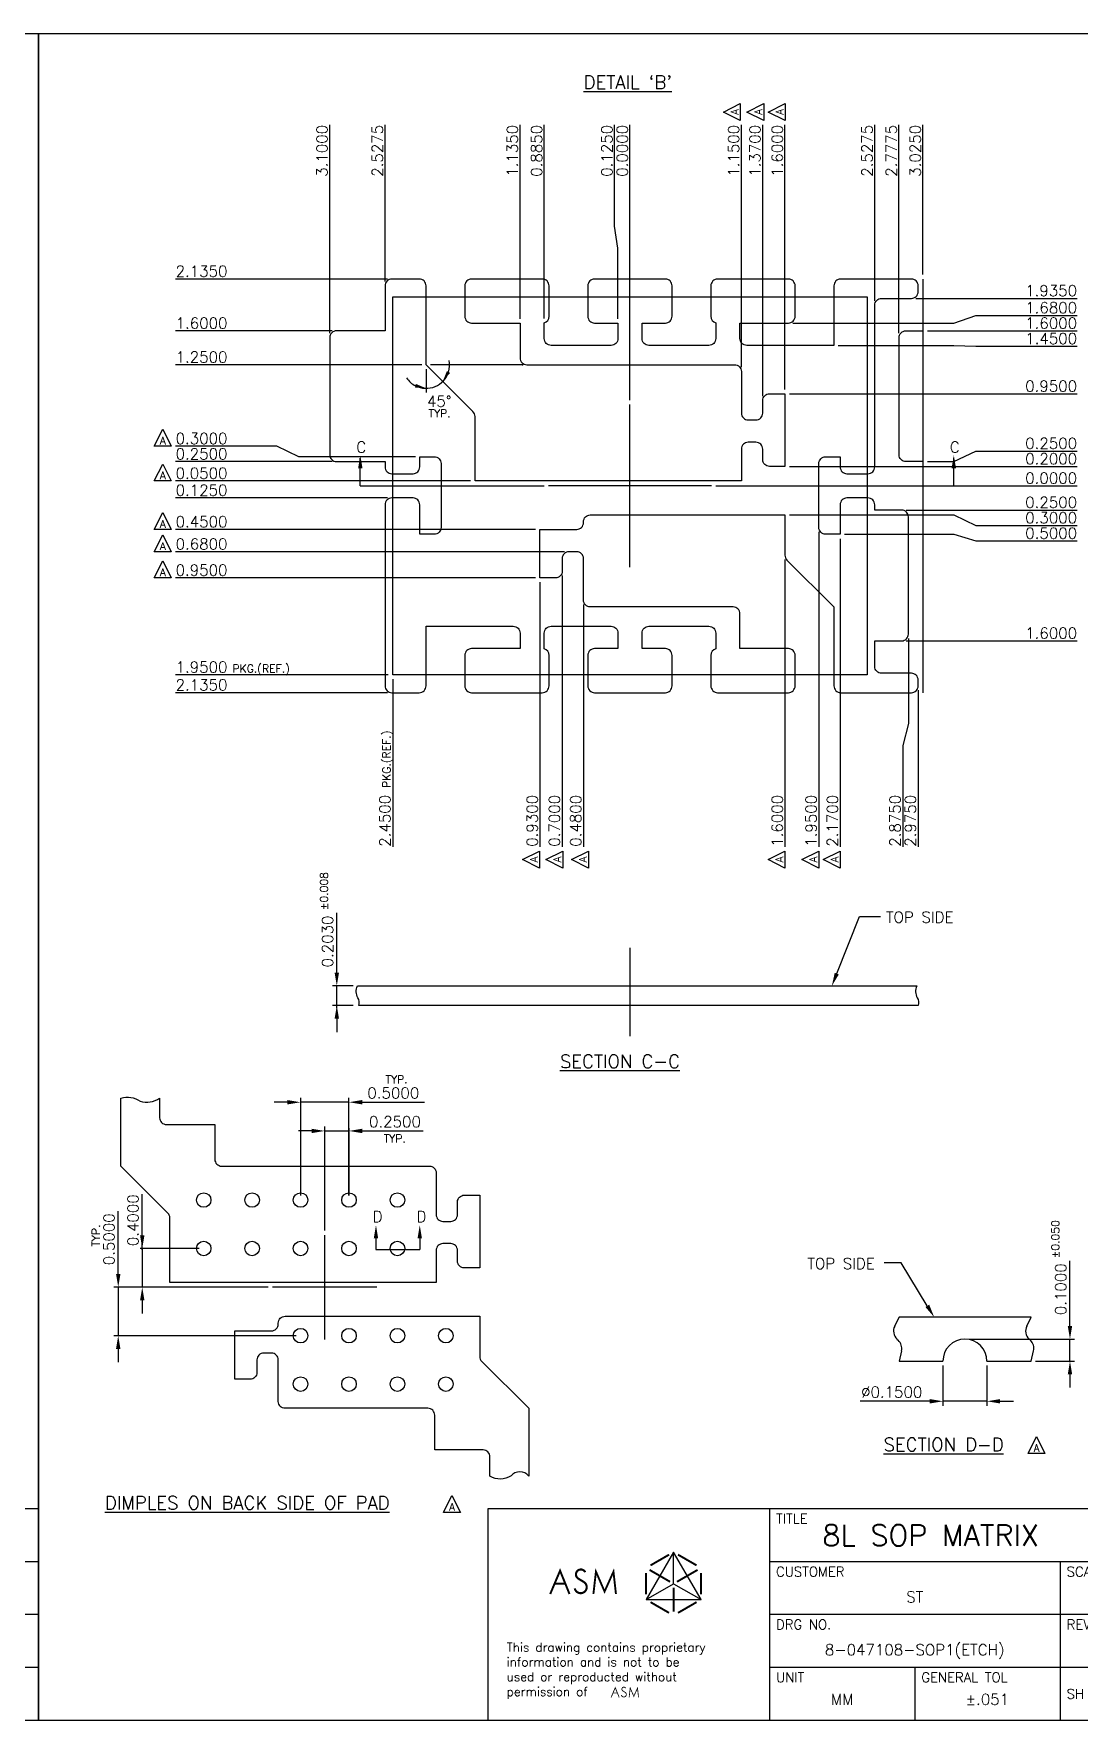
# Model space of a CAD drawing. Extents: x 5 to 821, y 9 to 392.
# Drawn here: x 275.9 to 513.4, y 9 to 392 of the extents above; entities that cross this region are included whole.
import ezdxf
from ezdxf.enums import TextEntityAlignment as Align
from ezdxf.lldxf.tags import DXFTag

# ---------------------------------------------------------------- set-up
doc = ezdxf.new("R2010")
doc.units = 0
doc.header["$LTSCALE"] = 8
doc.header["$MEASUREMENT"] = 0
for name, color, linetype in [('CEN', 2, 'CENTER'), ('COIN-LINE', 4, 'Continuous'), ('DIM', 7, 'Continuous'), ('DRAWING-SHEET', 6, 'Continuous'), ('LF-LINE', 1, 'Continuous'), ('PKG-OUT', 3, 'HIDDEN'), ('PLOTTING-AREA', 5, 'Continuous')]:
    doc.layers.add(name, color=color, linetype=linetype)
doc.styles.add('ROMANS', font='romans', dxfattribs={"height": 2.5})
doc.styles.add('SIMPLEX', font='SIMPLEX.shx', dxfattribs={"height": 3})
tags = doc.linetypes.add('CENTER', pattern=[2, 1.25, -0.25, 0.25, -0.25]).pattern_tags.tags
tags[10:11] = [DXFTag(74, 4), DXFTag(75, 0), DXFTag(340, '0'), DXFTag(46, 1.0), DXFTag(50, 0.0), DXFTag(44, 0.0), DXFTag(45, 0.0)]
tags[8:9] = [DXFTag(74, 4), DXFTag(75, 0), DXFTag(340, '0'), DXFTag(46, 1.0), DXFTag(50, 0.0), DXFTag(44, 0.0), DXFTag(45, 0.0)]
tags[6:7] = [DXFTag(74, 4), DXFTag(75, 0), DXFTag(340, '0'), DXFTag(46, 1.0), DXFTag(50, 0.0), DXFTag(44, 0.0), DXFTag(45, 0.0)]
tags[4:5] = [DXFTag(74, 4), DXFTag(75, 0), DXFTag(340, '0'), DXFTag(46, 1.0), DXFTag(50, 0.0), DXFTag(44, 0.0), DXFTag(45, 0.0)]
tags = doc.linetypes.add('HIDDEN', pattern=[0.375, 0.25, -0.125]).pattern_tags.tags
tags[6:7] = [DXFTag(74, 4), DXFTag(75, 0), DXFTag(340, '0'), DXFTag(46, 1.0), DXFTag(50, 0.0), DXFTag(44, 0.0), DXFTag(45, 0.0)]
tags[4:5] = [DXFTag(74, 4), DXFTag(75, 0), DXFTag(340, '0'), DXFTag(46, 1.0), DXFTag(50, 0.0), DXFTag(44, 0.0), DXFTag(45, 0.0)]

# ---------------------------------------------------------------- blocks, each defined once
blk = doc.blocks.new('TABLET')
at = {"layer": 'DRAWING-SHEET', "color": 1}
for p, q in [((93.21, 47.2), (86.98, 36.4)), ((93.21, 40), (93.21, 47.2)), ((99.45, 36.4), (93.21, 47.2)), ((86.98, 36.4), (93.21, 40)), ((93.21, 40), (99.45, 36.4)), ((86.98, 36.4), (99.45, 36.4))]:
    blk.add_line(p, q, dxfattribs=at)
at = {"layer": 'DRAWING-SHEET'}
for p, q in [((277, 45), (115, 45)), ((277, 33), (115, 33)), ((277, 21), (115, 21)), ((204, 21), (204, 9))]:
    blk.add_line(p, q, dxfattribs=at)
blk.add_lwpolyline([(5, 392), (5, 9), (277, 9), (277, 392)], close=True, dxfattribs=at)
for points in [[(277, 57), (51, 57), (51, 9)], [(115, 57), (115, 9)], [(155, 57), (155, 9)], [(171, 57), (171, 9)], [(237, 45), (237, 9)]]:
    blk.add_lwpolyline(points, dxfattribs=at)
at = {"layer": 'DRAWING-SHEET', "color": 1}
for points, const_width in [([(87.99, 44.18), (92.2, 46.61)], 0.45), ([(94.23, 46.61), (98.44, 44.18)], 0.45), ([(65.2, 37.67), (67.44, 42.97), (69.58, 37.67)], 0.453), ([(75.01, 37.67), (75.59, 42.75), (77.55, 38.24), (79.57, 42.75), (80.13, 37.67)], 0.432), ([(86.98, 37.57), (86.98, 42.43)], 0.45), ([(87.76, 43.15), (92.43, 40.45)], 0.45), ([(93.99, 40.45), (98.67, 43.15)], 0.45), ([(99.45, 42.43), (99.45, 37.57)], 0.45), ([(66.19, 40), (68.64, 40)], 0.453), ([(93.21, 33.7), (93.21, 39.1)], 0.45), ([(92.2, 33.39), (87.99, 35.82)], 0.45), ([(98.44, 35.82), (94.23, 33.39)], 0.45), ([(79.04, 14.2), (79.97, 16.41), (80.87, 14.2)], 0.189), ([(83.13, 14.2), (83.37, 16.32), (84.19, 14.44), (85.03, 16.32), (85.26, 14.2)], 0.18), ([(79.45, 15.18), (80.47, 15.18)], 0.189)]:
    blk.add_lwpolyline(points, dxfattribs=dict(at, const_width=const_width))
at = {"layer": 'DRAWING-SHEET', "color": 1, "flags": 128}
for points, const_width in [([(73.17, 42.63, 1.322767), (71.58, 41.17), (72.84, 40.4, -1.508624), (70.78, 38.94)], 0.48), ([(82.36, 16.27, 1.322767), (81.7, 15.67), (82.22, 15.34, -1.508624), (81.37, 14.73)], 0.2)]:
    blk.add_lwpolyline(points, format="xyb", dxfattribs=dict(at, const_width=const_width))
at = {"layer": 'DRAWING-SHEET', "color": 7, "style": 'SIMPLEX'}
for s, height, p in [('DRN', 2.2, (116.5, 53.65)), ('TITLE', 2.2, (172.5, 53.65)), ('CHK', 2.2, (116.5, 41.65)), ('CUSTOMER', 2.2, (172.5, 41.65)), ('SCALE', 2.2, (238.5, 41.65)), ('CHK', 2.2, (116.5, 29.65)), ('DRG NO.', 2.2, (172.5, 29.65)), ('REV', 2.2, (238.5, 29.65)), ('This drawing contains proprietary', 2, (55.31, 24.59)), ('information and is not to be', 2, (55.31, 21.23)), ('used or reproducted without', 2, (55.31, 17.87)), ('APPD', 2.2, (116.5, 17.65)), ('UNIT', 2.2, (172.5, 17.65)), ('GENERAL TOL', 2.2, (205.5, 17.65)), ('permission of', 2, (55.31, 14.5))]:
    blk.add_text(s, height=height, dxfattribs=at).set_placement(p)
blk.add_text('DATE', height=2.2, dxfattribs=at).set_placement((163, 53.65), align=Align.CENTER)
for s, p in [('SH', (238.5, 15)), ('OF', (258, 15))]:
    blk.add_text(s, height=2.2, dxfattribs=at).set_placement(p, align=Align.MIDDLE_LEFT)
blk = doc.blocks.new('TABLET1')
at = {"layer": 'PLOTTING-AREA', "color": 1}
for p, q in [((149.21, 47.2), (142.98, 36.4)), ((149.21, 40), (149.21, 47.2)), ((155.45, 36.4), (149.21, 47.2)), ((142.98, 36.4), (149.21, 40)), ((149.21, 40), (155.45, 36.4)), ((142.98, 36.4), (155.45, 36.4))]:
    blk.add_line(p, q, dxfattribs=at)
at = {"layer": 'PLOTTING-AREA'}
for p, q in [((277, 45), (171, 45)), ((277, 33), (171, 33)), ((277, 21), (171, 21)), ((204, 21), (204, 9))]:
    blk.add_line(p, q, dxfattribs=at)
blk.add_lwpolyline([(5, 392), (5, 9), (277, 9), (277, 392)], close=True, dxfattribs=at)
for points in [[(277, 57), (107, 57), (107, 9)], [(171, 57), (171, 9)], [(237, 45), (237, 9)]]:
    blk.add_lwpolyline(points, dxfattribs=at)
at = {"layer": 'PLOTTING-AREA', "color": 1}
for points, const_width in [([(143.99, 44.18), (148.2, 46.61)], 0.45), ([(150.23, 46.61), (154.44, 44.18)], 0.45), ([(121.2, 37.67), (123.44, 42.97), (125.58, 37.67)], 0.453), ([(131.01, 37.67), (131.59, 42.75), (133.55, 38.24), (135.57, 42.75), (136.13, 37.67)], 0.432), ([(142.98, 37.57), (142.98, 42.43)], 0.45), ([(143.76, 43.15), (148.43, 40.45)], 0.45), ([(149.99, 40.45), (154.67, 43.15)], 0.45), ([(155.45, 42.43), (155.45, 37.57)], 0.45), ([(122.19, 40), (124.64, 40)], 0.453), ([(149.21, 33.7), (149.21, 39.1)], 0.45), ([(148.2, 33.39), (143.99, 35.82)], 0.45), ([(154.44, 35.82), (150.23, 33.39)], 0.45), ([(135.04, 14.2), (135.97, 16.41), (136.87, 14.2)], 0.189), ([(139.13, 14.2), (139.37, 16.32), (140.19, 14.44), (141.03, 16.32), (141.26, 14.2)], 0.18), ([(135.45, 15.18), (136.47, 15.18)], 0.189)]:
    blk.add_lwpolyline(points, dxfattribs=dict(at, const_width=const_width))
at = {"layer": 'PLOTTING-AREA', "color": 1, "flags": 128}
for points, const_width in [([(129.17, 42.63, 1.322767), (127.58, 41.17), (128.84, 40.4, -1.508624), (126.78, 38.94)], 0.48), ([(138.36, 16.27, 1.322767), (137.7, 15.67), (138.22, 15.34, -1.508624), (137.37, 14.73)], 0.2)]:
    blk.add_lwpolyline(points, format="xyb", dxfattribs=dict(at, const_width=const_width))
at = {"layer": 'PLOTTING-AREA', "color": 7, "style": 'SIMPLEX'}
for s, height, p in [('TITLE', 2.2, (172.5, 53.65)), ('CUSTOMER', 2.2, (172.5, 41.65)), ('SCALE', 2.2, (238.5, 41.65)), ('DRG NO.', 2.2, (172.5, 29.65)), ('REV', 2.2, (238.5, 29.65)), ('This drawing contains proprietary', 2, (111.31, 24.59)), ('information and is not to be', 2, (111.31, 21.23)), ('used or reproducted without', 2, (111.31, 17.87)), ('UNIT', 2.2, (172.5, 17.65)), ('GENERAL TOL', 2.2, (205.5, 17.65)), ('permission of', 2, (111.31, 14.5))]:
    blk.add_text(s, height=height, dxfattribs=at).set_placement(p)
for s, p in [('SH', (238.5, 15)), ('OF', (258, 15))]:
    blk.add_text(s, height=2.2, dxfattribs=at).set_placement(p, align=Align.MIDDLE_LEFT)
blk = doc.blocks.new('INT3')
for points in [[(-2.528, 0.25), (-2.528, 0.195, 0.414214), (-2.458, 0.125), (-2.24, 0.125, 0.414214), (-2.17, 0.195), (-2.17, 0.3), (-2.02, 0.3, -0.414214), (-1.95, 0.23), (-1.95, -0.43, -0.414214), (-2.02, -0.5), (-2.17, -0.5), (-2.17, -0.195, 0.414214), (-2.24, -0.125), (-2.458, -0.125, 0.414214), (-2.528, -0.195), (-2.528, -2.065, 0.414214), (-2.458, -2.135), (-2.175, -2.135, 0.414214), (-2.105, -2.065), (-2.105, -1.45), (-1.205, -1.45, -0.414214), (-1.135, -1.52), (-1.135, -1.68), (-1.635, -1.68, 0.414214), (-1.705, -1.75), (-1.705, -2.065, 0.414214), (-1.635, -2.135), (-0.905, -2.135, 0.414214), (-0.835, -2.065), (-0.835, -1.75, 0.331679), (-0.885, -1.683), (-0.885, -1.52, -0.414214), (-0.815, -1.45), (-0.195, -1.45, -0.414214), (-0.125, -1.52), (-0.125, -1.68), (-0.365, -1.68, 0.414214), (-0.435, -1.75), (-0.435, -2.065, 0.414214), (-0.365, -2.135), (0.365, -2.135, 0.414214), (0.435, -2.065), (0.435, -1.75, 0.414214), (0.365, -1.68), (0.125, -1.68), (0.125, -1.52, -0.414214), (0.195, -1.45), (0.815, -1.45, -0.414214), (0.885, -1.52), (0.885, -1.683, 0.331679), (0.835, -1.75), (0.835, -2.065, 0.414214), (0.905, -2.135), (1.635, -2.135, 0.414214), (1.705, -2.065), (1.705, -1.75, 0.414214), (1.635, -1.68), (1.135, -1.68), (1.135, -1.32, 0.414214), (1.065, -1.25), (-0.41, -1.25, -0.414214), (-0.48, -1.18), (-0.48, -0.75, 0.414214), (-0.55, -0.68), (-0.63, -0.68, 0.414214), (-0.7, -0.75), (-0.7, -0.88, -0.414214), (-0.77, -0.95), (-0.93, -0.95), (-0.93, -0.45), (-0.55, -0.45, 0.414214), (-0.48, -0.38), (-0.48, -0.37, -0.414214), (-0.41, -0.3), (1.6, -0.3), (1.6, -0.716, 0.198912), (1.621, -0.766), (2.105, -1.25), (2.105, -2.065, 0.414214), (2.175, -2.135), (2.905, -2.135, 0.414214), (2.975, -2.065), (2.975, -2.005, 0.414214), (2.905, -1.935), (2.597, -1.935, -0.414214), (2.527, -1.865), (2.527, -1.6), (2.805, -1.6, 0.414214), (2.875, -1.53), (2.875, -0.32, 0.414214), (2.805, -0.25), (2.527, -0.25), (2.527, -0.195, 0.414214), (2.457, -0.125), (2.24, -0.125, 0.414214), (2.17, -0.195), (2.17, -0.5), (2.02, -0.5, -0.414214), (1.95, -0.43), (1.95, 0.23, -0.414214), (2.02, 0.3), (2.17, 0.3), (2.17, 0.195, 0.414214), (2.24, 0.125), (2.457, 0.125, 0.414214), (2.527, 0.195), (2.527, 1.865, -0.414214), (2.597, 1.935), (2.905, 1.935, 0.414214), (2.975, 2.005), (2.975, 2.065, 0.414214), (2.905, 2.135), (2.175, 2.135, 0.414214), (2.105, 2.065), (2.105, 1.45), (1.205, 1.45, -0.414214), (1.135, 1.52), (1.135, 1.68), (1.635, 1.68, 0.414214), (1.705, 1.75), (1.705, 2.065, 0.414214), (1.635, 2.135), (0.905, 2.135, 0.414214), (0.835, 2.065), (0.835, 1.75, 0.331679), (0.885, 1.683), (0.885, 1.52, -0.414214), (0.815, 1.45), (0.195, 1.45, -0.414214), (0.125, 1.52), (0.125, 1.68), (0.365, 1.68, 0.414214), (0.435, 1.75), (0.435, 2.065, 0.414214), (0.365, 2.135), (-0.365, 2.135, 0.414214), (-0.435, 2.065), (-0.435, 1.75, 0.414214), (-0.365, 1.68), (-0.125, 1.68), (-0.125, 1.52, -0.414214), (-0.195, 1.45), (-0.815, 1.45, -0.414214), (-0.885, 1.52), (-0.885, 1.683, 0.331679), (-0.835, 1.75), (-0.835, 2.065, 0.414214), (-0.905, 2.135), (-1.635, 2.135, 0.414214), (-1.705, 2.065), (-1.705, 1.75, 0.414214), (-1.635, 1.68), (-1.135, 1.68), (-1.135, 1.32, 0.414214), (-1.065, 1.25), (1.08, 1.25, -0.414214), (1.15, 1.18), (1.15, 0.75, 0.414214), (1.22, 0.68), (1.3, 0.68, 0.414214), (1.37, 0.75), (1.37, 0.88, -0.414214), (1.44, 0.95), (1.6, 0.95), (1.6, 0.2), (1.44, 0.2, -0.414214), (1.37, 0.27), (1.37, 0.38, 0.414214), (1.3, 0.45), (1.22, 0.45, 0.414214), (1.15, 0.38), (1.15, 0.05), (-1.6, 0.05), (-1.6, 0.716, 0.198912), (-1.621, 0.766), (-2.105, 1.25), (-2.105, 2.065, 0.414214), (-2.175, 2.135), (-2.458, 2.135, 0.414214), (-2.528, 2.065), (-2.528, 1.6), (-3.03, 1.6, 0.414214), (-3.1, 1.53), (-3.1, 0.32, 0.414214), (-3.03, 0.25), (-2.528, 0.25)], [(3.025, 0.25), (2.848, 0.25, -0.414214), (2.778, 0.32), (2.778, 1.53, -0.414214), (2.848, 1.6), (3.025, 1.6)]]:
    blk.add_lwpolyline(points, format="xyb")
at = {"layer": 'PKG-OUT'}
blk.add_lwpolyline([(-2.45, -1.95), (-2.45, 1.95), (2.45, 1.95), (2.45, -1.95)], close=True, dxfattribs=at)

msp = doc.modelspace()

# ---------------------------------------------------------------- linework, layer by layer
at = {"layer": 'CEN'}
for p, q in [((477.87, 336.3), (477.87, 242.36)), ((411.32, 270.85), (411.32, 307.82)), ((429.8, 289.33), (392.83, 289.33)), ((411.32, 184.42), (411.32, 164.39)), ((342, 95.5), (342, 119.19)), ((353.84, 107.34), (330.16, 107.34))]:
    msp.add_line(p, q, dxfattribs=at)
at = {"layer": 'COIN-LINE'}
for p, q in [((437.86, 374.22), (441.7, 376.14)), ((441.7, 376.14), (441.7, 372.3)), ((442.73, 374.22), (446.57, 376.14)), ((446.57, 376.14), (446.57, 372.3)), ((441.7, 372.3), (437.86, 374.22)), ((446.57, 372.3), (442.73, 374.22)), ((343.12, 343.3), (343.12, 348.3)), ((355.71, 343.3), (355.71, 348.3)), ((386.35, 343.3), (386.35, 348.3)), ((391.85, 343.3), (391.85, 348.3)), ((408.57, 343.3), (407.82, 348.3)), ((411.32, 343.3), (411.32, 348.3)), ((436.62, 343.3), (436.62, 348.3)), ((441.46, 343.3), (441.46, 348.3)), ((446.52, 343.3), (446.52, 348.3)), ((466.92, 343.3), (466.92, 348.3)), ((472.42, 343.3), (472.42, 348.3)), ((477.87, 343.3), (477.87, 348.3)), ((336.12, 336.3), (331.12, 336.3)), ((484.87, 331.9), (489.87, 331.9)), ((484.87, 326.29), (489.87, 328.03)), ((336.12, 324.53), (331.12, 324.53)), ((484.87, 324.53), (489.87, 324.53)), ((484.87, 321.23), (489.87, 321.03)), ((336.12, 316.83), (331.12, 316.83)), ((484.87, 310.23), (489.87, 310.23)), ((303.28, 298.33), (305.2, 302.17)), ((305.2, 302.17), (307.12, 298.33)), ((307.12, 298.33), (303.28, 298.33)), ((336.12, 295.93), (331.12, 298.33)), ((484.87, 294.83), (489.87, 297.23)), ((303.28, 290.43), (305.2, 294.27)), ((305.2, 294.27), (307.12, 290.43)), ((336.12, 294.83), (331.12, 294.83)), ((484.87, 293.73), (489.87, 293.73)), ((307.12, 290.43), (303.28, 290.43)), ((336.12, 290.43), (331.12, 290.43)), ((484.87, 289.33), (489.87, 289.33)), ((336.12, 286.58), (331.12, 286.58)), ((484.87, 283.83), (489.87, 283.83)), ((303.28, 279.43), (305.2, 283.27)), ((305.2, 283.27), (307.12, 279.43)), ((484.87, 282.73), (489.87, 280.33)), ((307.12, 279.43), (303.28, 279.43)), ((303.28, 274.37), (305.2, 278.21)), ((305.2, 278.21), (307.12, 274.37)), ((336.12, 279.43), (331.12, 279.43)), ((484.87, 278.33), (489.87, 276.83)), ((307.12, 274.37), (303.28, 274.37)), ((336.12, 274.37), (331.12, 274.37)), ((336.12, 268.43), (331.12, 268.43)), ((484.87, 254.13), (489.87, 254.13)), ((336.12, 246.43), (331.12, 246.43)), ((336.12, 242.36), (331.12, 242.36)), ((357.42, 235.36), (357.42, 230.36)), ((390.86, 235.36), (390.86, 230.36)), ((395.92, 235.36), (395.92, 230.36)), ((400.76, 235.36), (400.76, 230.36)), ((446.52, 235.36), (446.52, 230.36)), ((454.22, 235.36), (454.22, 230.36)), ((459.06, 235.36), (459.06, 230.36)), ((474.57, 235.36), (473.27, 230.36)), ((476.77, 235.36), (476.77, 230.36))]:
    msp.add_line(p, q, dxfattribs=at)
for points in [[(432.54, 374.22), (436.38, 376.14), (436.38, 372.3)], [(303.28, 268.43), (305.2, 272.27), (307.12, 268.43)], [(390.78, 202.52), (386.94, 204.44), (390.78, 206.36)], [(396.07, 202.52), (392.23, 204.44), (396.07, 206.36)], [(401.91, 202.52), (398.07, 204.44), (401.91, 206.36)], [(446.52, 202.52), (442.68, 204.44), (446.52, 206.36)], [(454.22, 202.52), (450.38, 204.44), (454.22, 206.36)], [(459.06, 202.52), (455.22, 204.44), (459.06, 206.36)], [(501.74, 69.58), (503.66, 73.42), (505.58, 69.58)], [(368.97, 56.21), (370.89, 60.05), (372.81, 56.21)]]:
    msp.add_lwpolyline(points, close=True, dxfattribs=at)
msp.add_lwpolyline([(349.53, 173.07, -0.251861), (349.41, 175.77), (476.45, 175.77, 0.251861), (476.57, 173.07, -0.197885), (476.74, 171.3), (349.7, 171.3, 0.197885)], format="xyb", close=True, dxfattribs=at)
at = {"layer": 'DIM'}
for p, q in [((343.12, 348.3), (343.12, 371.3)), ((355.71, 348.3), (355.71, 371.3)), ((386.35, 348.3), (386.35, 371.3)), ((391.85, 348.3), (391.85, 371.3)), ((407.82, 348.3), (407.82, 371.3)), ((411.32, 348.3), (411.32, 371.3)), ((436.62, 348.3), (436.62, 371.3)), ((441.46, 348.3), (441.46, 371.3)), ((446.52, 348.3), (446.52, 371.3)), ((466.92, 348.3), (466.92, 371.3)), ((472.42, 348.3), (472.42, 371.3)), ((477.87, 348.3), (477.87, 371.3)), ((343.12, 323.99), (343.12, 343.3)), ((355.71, 335.76), (355.71, 343.3)), ((386.35, 327.29), (386.35, 343.3)), ((391.85, 327.36), (391.85, 343.3)), ((408.57, 327.29), (408.57, 343.3)), ((411.32, 308.82), (411.32, 343.3)), ((436.62, 316.29), (436.62, 343.3)), ((441.46, 309.69), (441.46, 343.3)), ((446.52, 311.23), (446.52, 343.3)), ((466.92, 331.36), (466.92, 343.3)), ((472.42, 323.99), (472.42, 343.3)), ((477.87, 337.3), (477.87, 343.3)), ((331.12, 336.3), (308.12, 336.3)), ((356.25, 336.3), (336.12, 336.3)), ((476.23, 331.9), (484.87, 331.9)), ((489.87, 331.9), (512.87, 331.9)), ((448.29, 326.29), (484.87, 326.29)), ((489.87, 328.03), (512.87, 328.03)), ((331.12, 324.53), (308.12, 324.53)), ((343.66, 324.53), (336.12, 324.53)), ((478.87, 324.53), (484.87, 324.53)), ((489.87, 324.53), (512.87, 324.53)), ((458.63, 321.23), (484.87, 321.23)), ((489.87, 321.03), (512.87, 321.03)), ((331.12, 316.83), (308.12, 316.83)), ((364.01, 316.83), (336.12, 316.83)), ((365.01, 315.83), (365.01, 310.49)), ((386.89, 316.83), (366.01, 316.83)), ((447.52, 310.23), (484.87, 310.23)), ((489.87, 310.23), (512.87, 310.23)), ((331.12, 298.33), (308.12, 298.33)), ((362.58, 295.93), (336.12, 295.93)), ((350.07, 289.33), (350.07, 295.58)), ((484.87, 289.33), (484.87, 295.58)), ((489.87, 297.23), (512.87, 297.23)), ((331.12, 294.83), (308.12, 294.83)), ((343.66, 294.83), (336.12, 294.83)), ((447.52, 293.73), (484.87, 293.73)), ((478.87, 294.83), (484.87, 294.83)), ((489.87, 293.73), (512.87, 293.73)), ((331.12, 290.43), (308.12, 290.43)), ((375.12, 290.43), (336.12, 290.43)), ((350.07, 289.33), (391.83, 289.33)), ((430.8, 289.33), (484.87, 289.33)), ((489.87, 289.33), (512.87, 289.33)), ((331.12, 286.58), (308.12, 286.58)), ((356.25, 286.58), (336.12, 286.58)), ((474.03, 283.83), (484.87, 283.83)), ((489.87, 283.83), (512.87, 283.83)), ((447.52, 282.73), (484.87, 282.73)), ((489.87, 280.33), (512.87, 280.33)), ((331.12, 279.43), (308.12, 279.43)), ((389.86, 279.43), (336.12, 279.43)), ((454.22, 278.87), (454.22, 235.36)), ((459.06, 277.33), (459.06, 235.36)), ((460.06, 278.33), (484.87, 278.33)), ((489.87, 276.83), (512.87, 276.83)), ((331.12, 274.37), (308.12, 274.37)), ((396.46, 274.37), (336.12, 274.37)), ((446.52, 272.58), (446.52, 235.36)), ((331.12, 268.43), (308.12, 268.43)), ((389.86, 268.43), (336.12, 268.43)), ((395.92, 268.97), (395.92, 235.36)), ((390.86, 267.43), (390.86, 235.36)), ((400.76, 262.37), (400.76, 235.36)), ((474.03, 254.13), (484.87, 254.13)), ((474.57, 254.67), (474.57, 235.36)), ((489.87, 254.13), (512.87, 254.13)), ((331.12, 246.43), (308.12, 246.43)), ((356.42, 246.43), (336.12, 246.43)), ((357.42, 245.43), (357.42, 235.36)), ((331.12, 242.36), (308.12, 242.36)), ((356.25, 242.36), (336.12, 242.36)), ((476.77, 242.9), (476.77, 235.36)), ((357.42, 230.36), (357.42, 207.36)), ((390.86, 230.36), (390.86, 207.36)), ((395.92, 230.36), (395.92, 207.36)), ((400.76, 230.36), (400.76, 207.36)), ((446.52, 230.36), (446.52, 207.36)), ((454.22, 230.36), (454.22, 207.36)), ((459.06, 230.36), (459.06, 207.36)), ((473.27, 230.36), (473.27, 207.36)), ((476.77, 230.36), (476.77, 207.36)), ((344.73, 178.77), (344.73, 192.33)), ((458.28, 178.55), (463.47, 191.51)), ((463.47, 191.51), (468.25, 191.51)), ((348.44, 175.77), (343.73, 175.77)), ((344.73, 170.69), (344.73, 175.77)), ((348.41, 171.3), (343.73, 171.3)), ((344.73, 168.3), (344.73, 165.3)), ((336.5, 150.35), (336.5, 128.14)), ((347.5, 128.14), (347.5, 150.35)), ((333.5, 149.35), (330.5, 149.35)), ((347.5, 149.35), (336.5, 149.35)), ((350.5, 149.35), (364.63, 149.35)), ((339, 142.83), (336, 142.83)), ((342, 120.19), (342, 143.83)), ((342, 142.83), (347.5, 142.83)), ((347.5, 143.46), (347.5, 128.14)), ((350.5, 142.83), (364.34, 142.83)), ((300.54, 115.84), (300.54, 128.46)), ((295.06, 110.24), (295.06, 124.61)), ((313.5, 116.14), (300.08, 116.14)), ((300.54, 116.14), (300.54, 107.34)), ((353.63, 118.43), (353.63, 115.88)), ((353.63, 115.88), (363.57, 115.88)), ((363.57, 118.43), (363.57, 115.88)), ((511.25, 98.54), (511.25, 113.33)), ((329.16, 107.34), (294.09, 107.34)), ((295.09, 107.34), (295.09, 96.34)), ((329.16, 107.34), (300.08, 107.34)), ((300.54, 104.34), (300.54, 101.34)), ((335.5, 96.34), (294.09, 96.34)), ((295.09, 93.34), (295.09, 90.34)), ((488.39, 95.54), (512.25, 95.54)), ((511.25, 90.54), (511.25, 95.54)), ((482.39, 89.54), (482.39, 80.44)), ((492.39, 89.54), (492.39, 80.44)), ((503.46, 90.54), (512.25, 90.54)), ((511.25, 87.54), (511.25, 84.54)), ((479.39, 81.44), (463.6, 81.44)), ((492.39, 81.44), (482.39, 81.44)), ((495.39, 81.44), (498.39, 81.44))]:
    msp.add_line(p, q, dxfattribs=at)
msp.add_lwpolyline([(478.85, 103.11), (472.93, 112.85), (469.06, 112.85)], dxfattribs=at)
for start, end in [(242.9578, 342.0422), (342.0422, 10.7582), (214.2418, 242.9578)]:
    msp.add_arc((365.01, 316.83), 5.35, start, end, dxfattribs=at)
msp.add_point((386.89, 316.83), dxfattribs=at)
for points in [[(368.79, 313.05), (369.74, 315.4), (370.45, 314.97)], [(365.01, 311.49), (362.48, 311.67), (362.67, 312.48)], [(350.07, 296.31), (349.57, 293.31), (350.57, 293.31)], [(484.87, 296.31), (484.37, 293.31), (485.37, 293.31)], [(344.23, 178.77), (345.23, 178.77), (344.73, 175.77)], [(457.17, 175.77), (458.75, 178.37), (457.82, 178.74)], [(344.23, 168.3), (345.23, 168.3), (344.73, 171.3)], [(336.5, 149.35), (333.5, 149.85), (333.5, 148.85)], [(347.5, 149.35), (350.5, 149.85), (350.5, 148.85)], [(342, 142.83), (339, 142.33), (339, 143.33)], [(347.5, 142.83), (350.5, 142.33), (350.5, 143.33)], [(300.54, 116.14), (301.04, 119.14), (300.04, 119.14)], [(353.13, 118.43), (354.13, 118.43), (353.63, 121.43)], [(353.75, 120.32), (353.81, 120.32), (353.78, 120.5)], [(363.07, 118.43), (364.07, 118.43), (363.57, 121.43)], [(363.69, 120.32), (363.75, 120.32), (363.72, 120.5)], [(295.09, 107.34), (295.59, 110.34), (294.59, 110.34)], [(300.54, 107.34), (301.04, 104.34), (300.04, 104.34)], [(480.41, 100.54), (479.28, 103.37), (478.42, 102.85)], [(295.09, 96.34), (295.59, 93.34), (294.59, 93.34)], [(511.25, 95.54), (511.75, 98.54), (510.75, 98.54)], [(511.25, 90.54), (511.75, 87.54), (510.75, 87.54)], [(479.39, 81.94), (479.39, 80.94), (482.39, 81.44)], [(495.39, 81.94), (495.39, 80.94), (492.39, 81.44)]]:
    msp.add_solid(points, dxfattribs=at)
at = {"layer": 'LF-LINE'}
for p, q in [((472.46, 100.54), (471.43, 98.51)), ((502.46, 100.54), (472.46, 100.54)), ((501.43, 98.51), (502.46, 100.54)), ((471.96, 95.55), (472.25, 95.29)), ((472.99, 92.91), (472.46, 90.54)), ((502.25, 95.29), (501.96, 95.55)), ((502.46, 90.54), (502.99, 92.91)), ((472.46, 90.54), (482.39, 90.54)), ((492.39, 90.54), (502.46, 90.54))]:
    msp.add_line(p, q, dxfattribs=at)
for points in [[(306.03, 144.3), (317.03, 144.3), (317.03, 136.38, 0.414214), (318.57, 134.84), (365.76, 134.84, -0.414214), (367.3, 133.3), (367.3, 123.84, 0.414214), (368.84, 122.3), (370.6, 122.3, 0.414214), (372.14, 123.84), (372.14, 126.7, -0.414214), (373.68, 128.24), (377.2, 128.24), (377.2, 111.74), (373.68, 111.74, -0.414214), (372.14, 113.28), (372.14, 115.7, 0.414214), (370.6, 117.24), (368.84, 117.24, 0.414214), (367.3, 115.7), (367.3, 108.44), (306.8, 108.44), (306.8, 123.1, 0.198912), (306.35, 124.19), (295.69, 134.84), (295.69, 150.24, -0.239044), (300.06, 149.58, 0.211915), (304.49, 150.24), (304.49, 145.84, 0.414214)], [(377.2, 100.74), (377.2, 91.59, 0.198912), (377.65, 90.5), (388.31, 79.84), (388.31, 64.44, 0.484227), (384.3, 64.49, -0.296153), (379.51, 64.44), (379.51, 68.84, 0.414214), (377.97, 70.38), (366.97, 70.38), (366.97, 78.3, 0.414214), (365.43, 79.84), (332.98, 79.84, -0.414214), (331.44, 81.38), (331.44, 90.84, 0.414214), (329.9, 92.38), (328.14, 92.38, 0.414214), (326.6, 90.84), (326.6, 87.98, -0.414214), (325.06, 86.44), (321.54, 86.44), (321.54, 97.44), (329.9, 97.44, 0.414214), (331.44, 98.98), (331.44, 99.2, -0.414214), (332.98, 100.74)]]:
    msp.add_lwpolyline(points, format="xyb", close=True, dxfattribs=at)
for centre, radius, start, end in [((473.67, 97.39), 2.5, 153.18, 227.132), ((503.67, 97.39), 2.5, 153.18, 227.132), ((470.55, 93.45), 2.5, 347.3561, 47.132), ((487.39, 90.54), 5, 360, 180), ((500.55, 93.45), 2.5, 347.3561, 47.132)]:
    msp.add_arc(centre, radius, start, end, dxfattribs=at)
at = {"layer": 'PKG-OUT'}
for centre in [(314.5, 127.14), (325.5, 127.14), (336.5, 127.14), (347.5, 127.14), (358.5, 127.14), (314.5, 116.14), (325.5, 116.14), (336.5, 116.14), (347.5, 116.14), (358.5, 116.14), (336.5, 96.34), (347.5, 96.34), (358.5, 96.34), (369.5, 96.34), (336.5, 85.34), (347.5, 85.34), (358.5, 85.34), (369.5, 85.34)]:
    msp.add_circle(centre, 1.65, dxfattribs=at)

# ---------------------------------------------------------------- block references
for name, p in [('TABLET', (0, 0)), ('TABLET1', (272, 0))]:
    msp.add_blockref(name, p)
at = {"layer": 'LF-LINE', "xscale": 22, "yscale": 22, "zscale": 22}
msp.add_blockref('INT3', (411.32, 289.33), dxfattribs=at)

# ---------------------------------------------------------------- texts
at = {"style": 'SIMPLEX'}
for s, p in [('ST', (476, 35)), ('8-047108-SOP1(ETCH)', (476, 23))]:
    msp.add_text(s, height=2.5, dxfattribs=at).set_placement(p, align=Align.BOTTOM_CENTER)
for s, p in [('MM', (459.5, 15)), ('%%P.051', (492.5, 15))]:
    msp.add_text(s, height=2.5, dxfattribs=at).set_placement(p, align=Align.TOP_CENTER)
at = {"layer": 'COIN-LINE', "style": 'SIMPLEX'}
for p in [(435.99, 373.57), (441.32, 373.57), (446.18, 373.57), (390.39, 203.79), (395.68, 203.79), (401.52, 203.79), (446.13, 203.79), (453.83, 203.79), (458.67, 203.79)]:
    msp.add_text('A', height=1.73, rotation=90, dxfattribs=at).set_placement(p)
for p in [(304.54, 298.72), (304.54, 290.82), (304.54, 279.82), (304.54, 274.76), (304.54, 268.82), (503.01, 69.97), (370.23, 56.6)]:
    msp.add_text('A', height=1.73, dxfattribs=at).set_placement(p)
at = {"layer": 'DIM', "style": 'SIMPLEX'}
for s, p in [('3.1000', (342.62, 371.3)), ('2.5275', (355.21, 371.3)), ('1.1350', (385.85, 371.3)), ('0.8850', (391.35, 371.3)), ('0.1250', (407.32, 371.3)), ('0.0000', (410.82, 371.3)), ('1.1500', (436.12, 371.3)), ('1.3700', (440.96, 371.3)), ('1.6000', (446.02, 371.3)), ('2.5275', (466.42, 371.3)), ('2.7775', (471.92, 371.3)), ('3.0250', (477.37, 371.3))]:
    msp.add_text(s, height=2.5, rotation=90, dxfattribs=at).set_placement(p, align=Align.RIGHT)
for s, height, p in [('2.1350', 2.5, (308.12, 336.8)), ('1.6000', 2.5, (308.12, 325.03)), ('1.2500', 2.5, (308.12, 317.33)), ('0.3000', 2.5, (308.12, 298.83)), ('C', 2.5, (349.16, 296.87)), ('C', 2.5, (483.96, 296.87)), ('0.2500', 2.5, (308.12, 295.33)), ('0.0500', 2.5, (308.12, 290.93)), ('0.1250', 2.5, (308.12, 287.08)), ('0.4500', 2.5, (308.12, 279.93)), ('0.6800', 2.5, (308.12, 274.87)), ('0.9500', 2.5, (308.12, 268.93)), ('1.9500', 2.5, (308.12, 246.93)), ('PKG.(REF.)', 1.8, (321.03, 246.93)), ('2.1350', 2.5, (308.12, 242.86)), ('TOP SIDE', 2.5, (451.61, 111.45))]:
    msp.add_text(s, height=height, dxfattribs=at).set_placement(p)
for s, p in [('1.9350', (512.87, 332.4)), ('1.6800', (512.87, 328.53)), ('1.6000', (512.87, 325.03)), ('1.4500', (512.87, 321.53)), ('0.9500', (512.87, 310.73)), ('0.2500', (512.87, 297.73)), ('0.2000', (512.87, 294.23)), ('0.0000', (512.87, 289.83)), ('0.2500', (512.87, 284.33)), ('0.3000', (512.87, 280.83)), ('0.5000', (512.87, 277.33)), ('1.6000', (512.87, 254.63))]:
    msp.add_text(s, height=2.5, dxfattribs=at).set_placement(p, align=Align.RIGHT)
for s, height, p in [('PKG.(REF.)', 1.8, (356.92, 220.71)), ('2.4500', 2.5, (356.92, 207.36)), ('0.9300', 2.5, (390.36, 207.36)), ('0.7000', 2.5, (395.42, 207.36)), ('0.4800', 2.5, (400.26, 207.36)), ('1.6000', 2.5, (446.02, 207.36)), ('1.9500', 2.5, (453.72, 207.36)), ('2.1700', 2.5, (458.56, 207.36)), ('2.8750', 2.5, (472.77, 207.36)), ('2.9750', 2.5, (476.27, 207.36)), ('%%p0.008', 1.8, (342.73, 192.99))]:
    msp.add_text(s, height=height, rotation=90, dxfattribs=at).set_placement(p)
for p in [(352.89, 123.39), (362.83, 123.39)]:
    msp.add_text('D', height=2.5, dxfattribs=at).set_placement(p, align=Align.MIDDLE_LEFT)
for s, insert, char_height, attachment_point in [('\\A1;45°', (367.99, 308.53), 2.5, 5), ('TYP.', (368.09, 305.8), 1.8, 5), ('TOP SIDE', (469.47, 191.37), 2.5, 4), ('TYP.', (358.32, 154.54), 1.8, 5), ('0.5000', (357.57, 151.45), 2.5, 5), ('0.2500', (357.94, 144.93), 2.5, 5), ('TYP.', (357.89, 141.1), 1.8, 5), ('%%C0.1500', (470.76, 83.54), 2.5, 5)]:
    msp.add_mtext(s, dxfattribs=dict(at, insert=insert, char_height=char_height, attachment_point=attachment_point))
at = {"layer": 'DIM', "attachment_point": 5, "rotation": 90, "style": 'SIMPLEX'}
for s, insert, char_height in [('\\A1;0.2030', (342.63, 185.86), 2.5), ('0.4000', (298.44, 122.56), 2.5), ('0.5000', (292.99, 118.23), 2.5), ('TYP.', (290, 119.06), 1.8), ('±0.050', (507.93, 118.26), 1.8), ('0.1000', (509.15, 106.88), 2.5)]:
    msp.add_mtext(s, dxfattribs=dict(at, insert=insert, char_height=char_height))
at = {"layer": 'LF-LINE'}
for s, style, p in [("%%UDETAIL `B'", 'ROMANS', (400.79, 379.48)), ('%%USECTION C-C', 'SIMPLEX', (395.42, 157.13)), ('%%USECTION D-D', 'SIMPLEX', (468.93, 70.14)), ('%%UDIMPLES ON BACK SIDE OF PAD', 'SIMPLEX', (292.05, 56.88))]:
    msp.add_text(s, height=3, dxfattribs=dict(at, style=style)).set_placement(p)
at = {"layer": 'LF-LINE', "style": 'SIMPLEX'}
msp.add_text('8L SOP MATRIX ', height=4.8, dxfattribs=at).set_placement((455, 51), align=Align.MIDDLE_LEFT)

doc.saveas('drawing.dxf')
